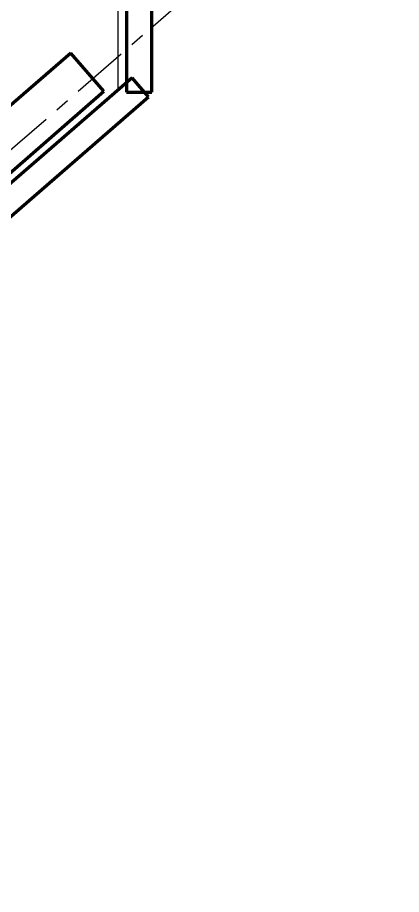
# Model space of a CAD drawing. Header units: millimetres. Extents: x -25371 to 2282244, y -90657 to 147824.
# Drawn here: x 2109300 to 2111583, y 17615 to 22836 of the extents above; entities that cross this region are included whole.
import ezdxf
from ezdxf.enums import TextEntityAlignment as Align

# ---------------------------------------------------------------- set-up
doc = ezdxf.new("R2010")
doc.units = ezdxf.units.MM
doc.linetypes.add('CENTER', pattern=[50.8, 31.75, -6.35, 6.35, -6.35])
doc.linetypes.add('TA_GL_000.90000', pattern=[2.475, 0.9, -0.225, 0.225, -0.225, 0.9])
for name, color, linetype in [('000 - 0_SYM_DWG_GRIDLINE_MAIN_COLOR_251', 251, 'Continuous'), ('000 - 0_SYM_DWG_SLOPE-SYM_TEXT_COLOR_3', 3, 'Continuous'), ('000 - EXISTING_BUILDING_MAIN_COLOR_1', 1, 'Continuous'), ('000 - GRID', 251, 'CENTER')]:
    doc.layers.add(name, color=color, linetype=linetype)
doc.styles.add('Arial', font='arial.ttf', dxfattribs={"height": 300})
doc.styles.add('TA', font='', dxfattribs={"height": 4.5})
doc.styles.get('TA').set_extended_font_data('Cordia New')

# ---------------------------------------------------------------- blocks, each defined once
blk = doc.blocks.new('System Panel - DPA-AR_Facade_Solid Panel 150mm-5093853-2505-01 EGRESS LEVEL PLAN')
at = {"layer": '000 - EXISTING_BUILDING_MAIN_COLOR_1', "lineweight": 70}
for p, q in [((661.9, 200), (-661.9, 200)), ((-661.9, 200), (-661.9, 50)), ((661.9, 50), (661.9, 200)), ((-661.9, 50), (661.9, 50))]:
    blk.add_line(p, q, dxfattribs=at)
blk = doc.blocks.new('System Panel - DPA-AR_Facade_Solid Panel 150mm-5091727-2505-01 EGRESS LEVEL PLAN')
at = {"layer": '000 - EXISTING_BUILDING_MAIN_COLOR_1', "lineweight": 70}
for p, q in [((689.4, 200), (-689.4, 200)), ((-689.4, 200), (-689.4, 50)), ((689.4, 50), (689.4, 200)), ((-689.4, 50), (689.4, 50))]:
    blk.add_line(p, q, dxfattribs=at)
blk = doc.blocks.new('M_Concrete-Rectangular-Column - C2 300 x 1000mm-5094179-2505-01 EGRESS LEVEL PLAN')
at = {"layer": '000 - EXISTING_BUILDING_MAIN_COLOR_1', "lineweight": 100}
for p, q in [((150, 500), (-150, 500)), ((-150, 500), (-150, -500)), ((150, -500), (150, 500)), ((-150, -500), (150, -500))]:
    blk.add_line(p, q, dxfattribs=at)
blk = doc.blocks.new('A$C4b8f3cd2')
at = {"layer": '000 - EXISTING_BUILDING_MAIN_COLOR_1'}
for p, q in [((-16881.2, -6300), (-18249.7, -4725.7)), ((-17011.6, -6150), (-17757.7, -5291.7)), ((-17757.7, -5291.7), (-17011.6, -6150)), ((-17544.7, -5305.5), (-16767.1, -6200)), ((-17009.4, -6150), (-17011.6, -6150)), ((-16881.2, -6300), (-17011.6, -6150)), ((-17011.6, -6150), (-16881.2, -6300)), ((-17009.4, -6150), (-17011.6, -6150)), ((-16810.7, -6150), (6799.5, -6150)), ((-16767.1, -6200), (-5800, -6200)), ((-16879.1, -6300), (-16881.2, -6300)), ((-16881.2, -6300), (-16879.1, -6300)), ((-16879.1, -6300), (-16881.2, -6300))]:
    blk.add_line(p, q, dxfattribs=at)
at = {"layer": '000 - EXISTING_BUILDING_MAIN_COLOR_1', "lineweight": 100, "rotation": 41.00008934833438}
blk.add_blockref('M_Concrete-Rectangular-Column - C2 300 x 1000mm-5094179-2505-01 EGRESS LEVEL PLAN', (-17032.9, -5589.3), dxfattribs=at)
at = {"layer": '000 - EXISTING_BUILDING_MAIN_COLOR_1'}
for name, p, rotation in [('System Panel - DPA-AR_Facade_Solid Panel 150mm-5091727-2505-01 EGRESS LEVEL PLAN', (-17153.2, -5679.7), 130.9999106516643), ('System Panel - DPA-AR_Facade_Solid Panel 150mm-5093853-2505-01 EGRESS LEVEL PLAN', (-16162.4, -6150), 180)]:
    blk.add_blockref(name, p, dxfattribs=dict(at, rotation=rotation))
blk = doc.blocks.new('*U331')
at = {"layer": '000 - 0_SYM_DWG_GRIDLINE_MAIN_COLOR_251', "color": 0, "linetype": 'ByBlock', "ltscale": 5}
blk.add_line((2, 0), (-362.708, 0), dxfattribs=at)
at = {"style": 'TA', "flags": 1}
blk.add_attdef('LOCATION', (6, -6), '', height=4.5, rotation=270, dxfattribs=at)
at = {"layer": '000 - 0_SYM_DWG_SLOPE-SYM_TEXT_COLOR_3', "style": 'Arial'}
blk.add_attdef('GRID-HEAD', text='', height=4, rotation=270, dxfattribs=at).set_placement((21.736, 0), align=Align.MIDDLE_CENTER)
blk = doc.blocks.new('C-1-VS01_REV00_20260615-121114_LOPF_DIMS')
at = {"layer": '000 - GRID', "linetype": 'TA_GL_000.90000', "xscale": 75, "yscale": 75, "zscale": 75, "rotation": 131.0000000000055}
blk.add_blockref('*U331', (-32994.1, 12695.7), dxfattribs=at)

msp = doc.modelspace()

# ---------------------------------------------------------------- block references
at = {"rotation": 89.99999999999999}
for name in ['C-1-VS01_REV00_20260615-121114_LOPF_DIMS', 'A$C4b8f3cd2']:
    msp.add_blockref(name, (2103748.229, 39215.793), dxfattribs=at)

doc.saveas('drawing.dxf')
